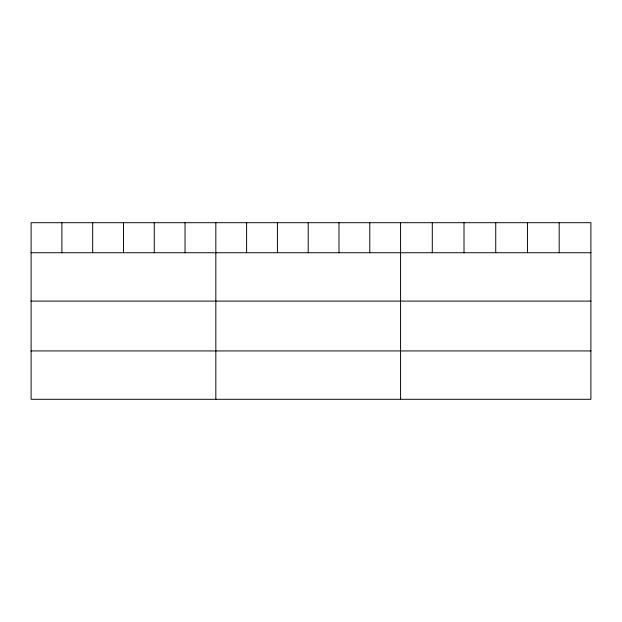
<?xml version="1.0" encoding="UTF-8"?>
<svg xmlns="http://www.w3.org/2000/svg" width="622" height="622" viewBox="0 0 622 622"><rect width="100%" height="100%" fill="white"/><g stroke="black" fill="none" stroke-linecap="round" stroke-linejoin="round"><path stroke-width="0.93" d="M590.9 252.734L590.9 399.301L31.1 399.301L31.1 222.699L590.9 222.699L590.9 252.734L31.1 252.734M31.1 301.102L590.9 301.102M31.1 350.932L590.9 350.932M559.178 222.699L559.178 252.734M527.456 222.699L527.456 252.734M495.734 222.699L495.734 252.734M464.012 222.699L464.012 252.734M432.29 222.699L432.29 252.734M400.568 222.699L400.568 399.301M369.779 222.699L369.779 252.734M338.99 222.699L338.99 252.734M308.201 222.699L308.201 252.734M277.412 222.699L277.412 252.734M246.623 222.699L246.623 252.734M215.834 222.699L215.834 399.301M185.045 222.699L185.045 252.734M154.256 222.699L154.256 252.734M123.467 222.699L123.467 252.734M92.678 222.699L92.678 252.734M61.889 222.699L61.889 252.734"/></g></svg>
